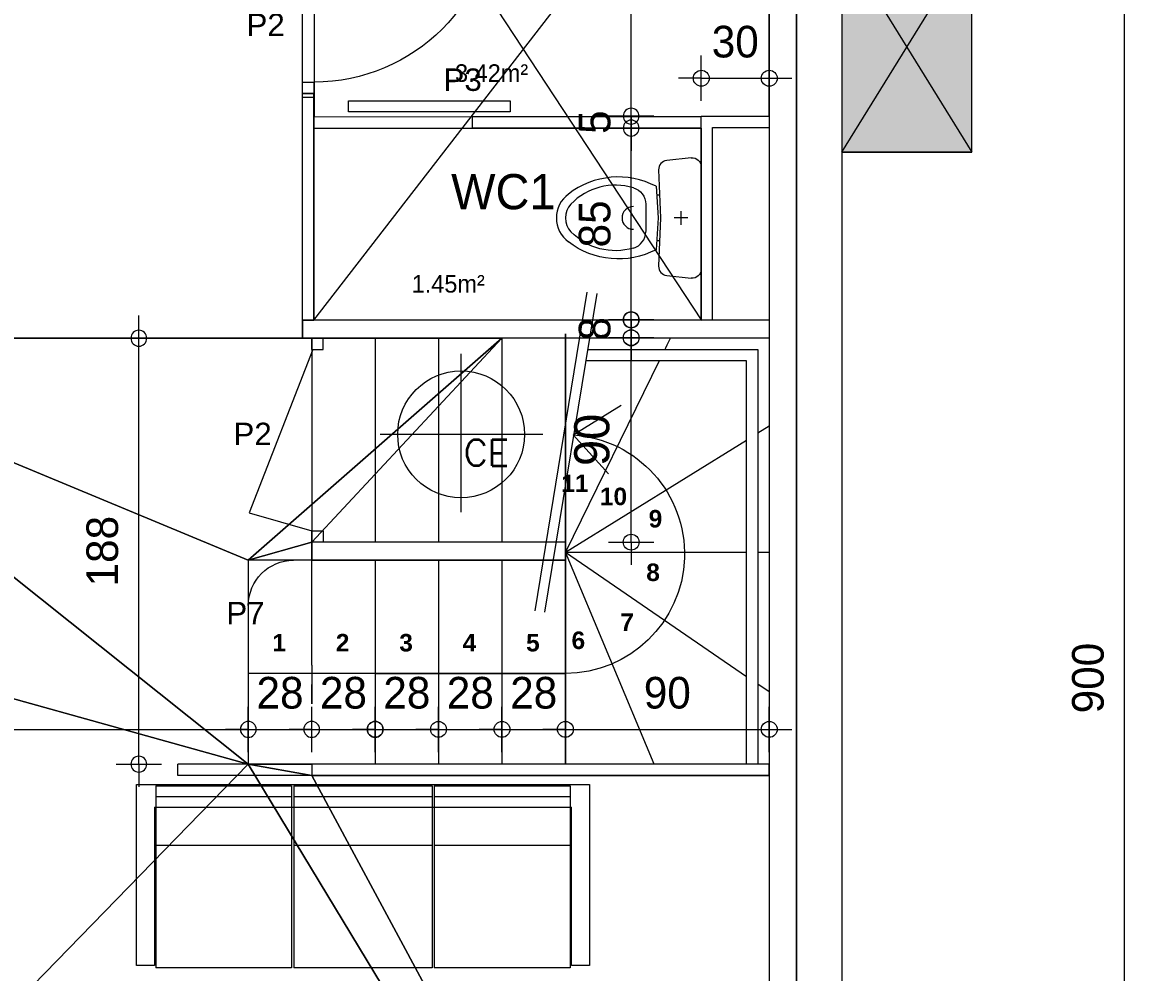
# Model space of a CAD drawing. Header units: metres. Extents: x 1.8 to 61.8, y -53.3 to -11.3.
# Drawn here: x 22.385 to 27.356, y -20.599 to -16.406 of the extents above; entities that cross this region are included whole.
import ezdxf
from ezdxf.enums import TextEntityAlignment as Align
from ezdxf.lldxf.tags import DXFTag

# ---------------------------------------------------------------- set-up
doc = ezdxf.new("R2010")
doc.units = ezdxf.units.M
doc.header["$MEASUREMENT"] = 0
for name, color, linetype in [('Calque commun', 7, 'Continuous'), ('Calque2', 7, 'Continuous'), ('Calque7', 7, 'Continuous'), ('Textes', 7, 'Continuous')]:
    doc.layers.add(name, color=color, linetype=linetype)
doc.styles.add('Arial14', font='arial.ttf', dxfattribs={"height": 0.098961})
doc.styles.add('Arial6', font='arialbd.ttf', dxfattribs={"height": 0.077267})
doc.styles.add('Century Gothic Gras', font='txt.shx', dxfattribs={"height": 0.116336})
doc.styles.add('Century Gothic12', font='GOTHIC.TTF', dxfattribs={"height": 0.077575})
doc.styles.add('Century Gothic18', font='GOTHIC.TTF', dxfattribs={"height": 0.139636})
doc.styles.add('Century Gothic21', font='GOTHIC.TTF', dxfattribs={"height": 0.155151})
doc.styles.add('Century Gothic22', font='GOTHIC.TTF', dxfattribs={"height": 0.155151})
tags = doc.linetypes.add('DASHDOT2', pattern=[0.5, 0.25, -0.125, 0, -0.125]).pattern_tags.tags
tags[10:11] = [DXFTag(74, 4), DXFTag(75, 0), DXFTag(340, '0'), DXFTag(46, 1.0), DXFTag(50, 0.0), DXFTag(44, 0.0), DXFTag(45, 0.0)]
tags[8:9] = [DXFTag(74, 4), DXFTag(75, 0), DXFTag(340, '0'), DXFTag(46, 1.0), DXFTag(50, 0.0), DXFTag(44, 0.0), DXFTag(45, 0.0)]
tags[6:7] = [DXFTag(74, 4), DXFTag(75, 0), DXFTag(340, '0'), DXFTag(46, 1.0), DXFTag(50, 0.0), DXFTag(44, 0.0), DXFTag(45, 0.0)]
tags[4:5] = [DXFTag(74, 4), DXFTag(75, 0), DXFTag(340, '0'), DXFTag(46, 1.0), DXFTag(50, 0.0), DXFTag(44, 0.0), DXFTag(45, 0.0)]
tags = doc.linetypes.add('DOT2', pattern=[0.125, 0, -0.125]).pattern_tags.tags
tags[6:7] = [DXFTag(74, 4), DXFTag(75, 0), DXFTag(340, '0'), DXFTag(46, 1.0), DXFTag(50, 0.0), DXFTag(44, 0.0), DXFTag(45, 0.0)]
tags[4:5] = [DXFTag(74, 4), DXFTag(75, 0), DXFTag(340, '0'), DXFTag(46, 1.0), DXFTag(50, 0.0), DXFTag(44, 0.0), DXFTag(45, 0.0)]
tags = doc.linetypes.add('HIDDEN', pattern=[0.375, 0.25, -0.125]).pattern_tags.tags
tags[6:7] = [DXFTag(74, 4), DXFTag(75, 0), DXFTag(340, '0'), DXFTag(46, 1.0), DXFTag(50, 0.0), DXFTag(44, 0.0), DXFTag(45, 0.0)]
tags[4:5] = [DXFTag(74, 4), DXFTag(75, 0), DXFTag(340, '0'), DXFTag(46, 1.0), DXFTag(50, 0.0), DXFTag(44, 0.0), DXFTag(45, 0.0)]
tags = doc.linetypes.add('HIDDEN2', pattern=[0.1875, 0.125, -0.0625]).pattern_tags.tags
tags[6:7] = [DXFTag(74, 4), DXFTag(75, 0), DXFTag(340, '0'), DXFTag(46, 1.0), DXFTag(50, 0.0), DXFTag(44, 0.0), DXFTag(45, 0.0)]
tags[4:5] = [DXFTag(74, 4), DXFTag(75, 0), DXFTag(340, '0'), DXFTag(46, 1.0), DXFTag(50, 0.0), DXFTag(44, 0.0), DXFTag(45, 0.0)]
tags = doc.linetypes.add('HIDDENX2', pattern=[0.75, 0.5, -0.25]).pattern_tags.tags
tags[6:7] = [DXFTag(74, 4), DXFTag(75, 0), DXFTag(340, '0'), DXFTag(46, 1.0), DXFTag(50, 0.0), DXFTag(44, 0.0), DXFTag(45, 0.0)]
tags[4:5] = [DXFTag(74, 4), DXFTag(75, 0), DXFTag(340, '0'), DXFTag(46, 1.0), DXFTag(50, 0.0), DXFTag(44, 0.0), DXFTag(45, 0.0)]

# ---------------------------------------------------------------- blocks, each defined once
blk = doc.blocks.new('Block52090')
at = {"layer": 'Calque commun', "color": 7, "linetype": 'Continuous', "lineweight": 18}
blk.add_line((26.0015, -14.7998), (26.0015, -23.7998), dxfattribs=at)
at = {"layer": 'Calque commun', "color": 7, "linetype": 'Continuous', "lineweight": 9}
for p, q in [((25.8015, -14.9998), (25.8015, -23.5998)), ((25.6815, -15.1198), (25.6815, -23.4798))]:
    blk.add_line(p, q, dxfattribs=at)
blk = doc.blocks.new('DimLine52448')
at = {"layer": 'Calque commun', "color": 5, "linetype": 'Continuous', "lineweight": 9}
blk.add_line((27.2499, -23.7998, 0), (27.2499, -14.7998, 0), dxfattribs=at)
at = {"layer": 'Calque commun', "color": 5, "linetype": 'Continuous', "lineweight": 9, "style": 'Century Gothic18'}
blk.add_text('900', height=0.13964, rotation=90, dxfattribs=at).set_placement((27.1999, -19.2998, 0), align=Align.BOTTOM_CENTER)
blk = doc.blocks.new('ce')
at = {"layer": 'Calque commun', "color": 6, "linetype": 'Continuous', "lineweight": 9}
for p, q in [((0.0007, 0.3427), (0.0007, -0.3562)), ((-0.3566, -0.0007), (0.3605, -0.0007))]:
    blk.add_line(p, q, dxfattribs=at)
blk.add_arc((0, 0), 0.28, 0, 359.9994, dxfattribs=at)
at = {"layer": 'Calque commun', "color": 6, "linetype": 'ByBlock', "lineweight": -2, "style": 'Century Gothic Gras'}
blk.add_text('CE', height=0.11634, rotation=359.9993, dxfattribs=at).set_placement((0.0123, -0.0123), align=Align.BOTTOM_LEFT)
blk = doc.blocks.new('sofa3')
at = {"layer": 'Calque commun', "color": 8, "linetype": 'ByBlock', "lineweight": 9}
for p, q in [((0, 0), (0, -0.8)), ((2, 0), (0, 0)), ((2, 0), (2, 0)), ((2, 0), (2, 0)), ((2, 0), (2, 0)), ((2, 0), (2, 0)), ((2, -0.8), (2, 0)), ((0.685, -0.0067), (0.085, -0.0067)), ((0.085, -0.0067), (0.085, -0.1)), ((0.685, -0.0067), (0.685, -0.1)), ((1.305, -0.0067), (0.695, -0.0067)), ((0.695, -0.0067), (0.695, -0.1)), ((1.305, -0.0067), (1.305, -0.1)), ((1.915, -0.0067), (1.315, -0.0067)), ((1.315, -0.0067), (1.315, -0.1)), ((1.915, -0.0067), (1.915, -0.1)), ((0.685, -0.054), (0.085, -0.054)), ((1.305, -0.054), (0.695, -0.054)), ((1.915, -0.054), (1.315, -0.054)), ((0.08, -0.1), (0.08, -0.1)), ((0.08, -0.1), (0.08, -0.1)), ((0.08, -0.1), (0.08, -0.1)), ((0.08, -0.1), (0.08, -0.1)), ((0.085, -0.1), (0.08, -0.1)), ((0.08, -0.74), (0.08, -0.1)), ((0.685, -0.1), (0.085, -0.1)), ((0.085, -0.1), (0.085, -0.14)), ((0.085, -0.11), (0.085, -0.11)), ((0.085, -0.11), (0.085, -0.11)), ((0.085, -0.14), (0.085, -0.81)), ((0.695, -0.1), (0.685, -0.1)), ((0.685, -0.1), (0.685, -0.14)), ((0.685, -0.11), (0.685, -0.11)), ((0.685, -0.11), (0.685, -0.11)), ((0.685, -0.14), (0.685, -0.81)), ((1.305, -0.1), (0.695, -0.1)), ((0.695, -0.1), (0.695, -0.14)), ((0.695, -0.11), (0.695, -0.11)), ((0.695, -0.11), (0.695, -0.11)), ((0.695, -0.14), (0.695, -0.81)), ((1.315, -0.1), (1.305, -0.1)), ((1.305, -0.1), (1.305, -0.14)), ((1.305, -0.11), (1.305, -0.11)), ((1.305, -0.11), (1.305, -0.11)), ((1.305, -0.14), (1.305, -0.81)), ((1.915, -0.1), (1.315, -0.1)), ((1.315, -0.1), (1.315, -0.14)), ((1.315, -0.11), (1.315, -0.11)), ((1.315, -0.11), (1.315, -0.11)), ((1.315, -0.14), (1.315, -0.81)), ((1.92, -0.1), (1.915, -0.1)), ((1.915, -0.1), (1.915, -0.14)), ((1.915, -0.11), (1.915, -0.11)), ((1.915, -0.11), (1.915, -0.11)), ((1.915, -0.14), (1.915, -0.81)), ((1.92, -0.1), (1.92, -0.1)), ((1.92, -0.1), (1.92, -0.1)), ((1.92, -0.1), (1.92, -0.1)), ((1.92, -0.1), (1.92, -0.1)), ((1.92, -0.1), (1.92, -0.74)), ((0.085, -0.27), (0.685, -0.27)), ((0.695, -0.27), (1.305, -0.27)), ((1.315, -0.27), (1.915, -0.27)), ((0.08, -0.76), (0.08, -0.74)), ((1.92, -0.74), (1.92, -0.76)), ((0.08, -0.8), (0.08, -0.76)), ((1.92, -0.76), (1.92, -0.8)), ((0, -0.8), (0, -0.8)), ((0, -0.8), (0, -0.8)), ((0, -0.8), (0.08, -0.8)), ((0.08, -0.8), (0.08, -0.8)), ((0.08, -0.8), (0.08, -0.8)), ((0.085, -0.81), (0.085, -0.81)), ((0.085, -0.81), (0.085, -0.81)), ((0.085, -0.81), (0.685, -0.81)), ((0.685, -0.81), (0.685, -0.81)), ((0.685, -0.81), (0.685, -0.81)), ((0.695, -0.81), (0.695, -0.81)), ((0.695, -0.81), (0.695, -0.81)), ((0.695, -0.81), (1.305, -0.81)), ((1.305, -0.81), (1.305, -0.81)), ((1.305, -0.81), (1.305, -0.81)), ((1.315, -0.81), (1.315, -0.81)), ((1.315, -0.81), (1.315, -0.81)), ((1.315, -0.81), (1.915, -0.81)), ((1.915, -0.81), (1.915, -0.81)), ((1.915, -0.81), (1.915, -0.81)), ((1.92, -0.8), (1.92, -0.8)), ((1.92, -0.8), (1.92, -0.8)), ((1.92, -0.8), (2, -0.8))]:
    blk.add_line(p, q, dxfattribs=at)
blk = doc.blocks.new('XMODULE1PGNONPMR3')
at = {"layer": 'Calque commun', "color": 5, "linetype": 'Continuous', "lineweight": 9}
blk.add_arc((0, 0), 0.5, 0, 359.99941, dxfattribs=at)
blk = doc.blocks.new('XMODULE1PGNONPMR4')
at = {"layer": 'Calque commun', "color": 5, "linetype": 'Continuous', "lineweight": 9}
blk.add_arc((0, 0), 0.5, 0, 359.99941, dxfattribs=at)
blk = doc.blocks.new('DimLine53356')
at = {"layer": 'Calque commun', "color": 5, "linetype": 'Continuous', "lineweight": 9}
for p, q in [((11.9815, -20.4977), (11.9815, -20.2977)), ((12.8815, -20.4977), (12.8815, -20.2977)), ((11.9815, -20.3977), (11.8815, -20.3977)), ((11.9815, -20.3977), (12.8815, -20.3977)), ((12.8815, -20.3977), (12.9815, -20.3977))]:
    blk.add_line(p, q, dxfattribs=at)
at = {"layer": 'Calque commun', "color": 5, "linetype": 'Continuous', "lineweight": 9, "extrusion": (0, 0, -1), "xscale": 0.07000000029802322, "yscale": 0.07000000029802322, "zscale": 0.07000000029802322}
for name, p in [('XMODULE1PGNONPMR3', (-11.9815, -20.3977)), ('XMODULE1PGNONPMR4', (-12.8815, -20.3977))]:
    blk.add_blockref(name, p, dxfattribs=at)
at = {"layer": 'Calque commun', "color": 5, "linetype": 'Continuous', "lineweight": 9, "style": 'Century Gothic18'}
blk.add_text('90', height=0.13964, dxfattribs=at).set_placement((12.4315, -20.3477), align=Align.BOTTOM_CENTER)
blk = doc.blocks.new('XMODULE1PGNONPMR5')
at = {"layer": 'Calque commun', "color": 5, "linetype": 'Continuous', "lineweight": 9}
blk.add_arc((0, 0), 0.5, 0, 359.99941, dxfattribs=at)
blk = doc.blocks.new('XMODULE1PGNONPMR6')
at = {"layer": 'Calque commun', "color": 5, "linetype": 'Continuous', "lineweight": 9}
blk.add_arc((0, 0), 0.5, 0, 359.99941, dxfattribs=at)
blk = doc.blocks.new('DimLine53364')
at = {"layer": 'Calque commun', "color": 5, "linetype": 'Continuous', "lineweight": 9}
for p, q in [((11.7015, -20.4977), (11.7015, -20.2977)), ((11.9815, -20.4977), (11.9815, -20.2977)), ((11.7015, -20.3977), (11.6015, -20.3977)), ((11.7015, -20.3977), (11.9815, -20.3977)), ((11.9815, -20.3977), (12.0815, -20.3977))]:
    blk.add_line(p, q, dxfattribs=at)
at = {"layer": 'Calque commun', "color": 5, "linetype": 'Continuous', "lineweight": 9, "extrusion": (0, 0, -1), "xscale": 0.07000000029802322, "yscale": 0.07000000029802322, "zscale": 0.07000000029802322}
for name, p in [('XMODULE1PGNONPMR5', (-11.7015, -20.3977)), ('XMODULE1PGNONPMR6', (-11.9815, -20.3977))]:
    blk.add_blockref(name, p, dxfattribs=at)
at = {"layer": 'Calque commun', "color": 5, "linetype": 'Continuous', "lineweight": 9, "style": 'Century Gothic18'}
blk.add_text('28', height=0.13964, dxfattribs=at).set_placement((11.8415, -20.3477), align=Align.BOTTOM_CENTER)
blk = doc.blocks.new('XMODULE1PGNONPMR7')
at = {"layer": 'Calque commun', "color": 5, "linetype": 'Continuous', "lineweight": 9}
blk.add_arc((0, 0), 0.5, 0, 359.99941, dxfattribs=at)
blk = doc.blocks.new('XMODULE1PGNONPMR8')
at = {"layer": 'Calque commun', "color": 5, "linetype": 'Continuous', "lineweight": 9}
blk.add_arc((0, 0), 0.5, 0, 359.99941, dxfattribs=at)
blk = doc.blocks.new('DimLine53372')
at = {"layer": 'Calque commun', "color": 5, "linetype": 'Continuous', "lineweight": 9}
for p, q in [((11.4215, -20.4977), (11.4215, -20.2977)), ((11.7015, -20.4977), (11.7015, -20.2977)), ((11.4215, -20.3977), (11.3215, -20.3977)), ((11.4215, -20.3977), (11.7015, -20.3977)), ((11.7015, -20.3977), (11.8015, -20.3977))]:
    blk.add_line(p, q, dxfattribs=at)
at = {"layer": 'Calque commun', "color": 5, "linetype": 'Continuous', "lineweight": 9, "extrusion": (0, 0, -1), "xscale": 0.07000000029802322, "yscale": 0.07000000029802322, "zscale": 0.07000000029802322}
for name, p in [('XMODULE1PGNONPMR7', (-11.4215, -20.3977)), ('XMODULE1PGNONPMR8', (-11.7015, -20.3977))]:
    blk.add_blockref(name, p, dxfattribs=at)
at = {"layer": 'Calque commun', "color": 5, "linetype": 'Continuous', "lineweight": 9, "style": 'Century Gothic18'}
blk.add_text('28', height=0.13964, dxfattribs=at).set_placement((11.5615, -20.3477), align=Align.BOTTOM_CENTER)
blk = doc.blocks.new('XMODULE1PGNONPMR9')
at = {"layer": 'Calque commun', "color": 5, "linetype": 'Continuous', "lineweight": 9}
blk.add_arc((0, 0), 0.5, 0, 359.99941, dxfattribs=at)
blk = doc.blocks.new('XMODULE1PGNONPMR10')
at = {"layer": 'Calque commun', "color": 5, "linetype": 'Continuous', "lineweight": 9}
blk.add_arc((0, 0), 0.5, 0, 359.99941, dxfattribs=at)
blk = doc.blocks.new('DimLine53380')
at = {"layer": 'Calque commun', "color": 5, "linetype": 'Continuous', "lineweight": 9}
for p, q in [((11.1415, -20.4977), (11.1415, -20.2977)), ((11.4215, -20.4977), (11.4215, -20.2977)), ((11.1415, -20.3977), (11.0415, -20.3977)), ((11.1415, -20.3977), (11.4215, -20.3977)), ((11.4215, -20.3977), (11.5215, -20.3977))]:
    blk.add_line(p, q, dxfattribs=at)
at = {"layer": 'Calque commun', "color": 5, "linetype": 'Continuous', "lineweight": 9, "extrusion": (0, 0, -1), "xscale": 0.07000000029802322, "yscale": 0.07000000029802322, "zscale": 0.07000000029802322}
for name, p in [('XMODULE1PGNONPMR9', (-11.1415, -20.3977)), ('XMODULE1PGNONPMR10', (-11.4215, -20.3977))]:
    blk.add_blockref(name, p, dxfattribs=at)
at = {"layer": 'Calque commun', "color": 5, "linetype": 'Continuous', "lineweight": 9, "style": 'Century Gothic18'}
blk.add_text('28', height=0.13964, dxfattribs=at).set_placement((11.2815, -20.3477), align=Align.BOTTOM_CENTER)
blk = doc.blocks.new('XMODULE1PGNONPMR11')
at = {"layer": 'Calque commun', "color": 5, "linetype": 'Continuous', "lineweight": 9}
blk.add_arc((0, 0), 0.5, 0, 359.99941, dxfattribs=at)
blk = doc.blocks.new('XMODULE1PGNONPMR12')
at = {"layer": 'Calque commun', "color": 5, "linetype": 'Continuous', "lineweight": 9}
blk.add_arc((0, 0), 0.5, 0, 359.99941, dxfattribs=at)
blk = doc.blocks.new('DimLine53388')
at = {"layer": 'Calque commun', "color": 5, "linetype": 'Continuous', "lineweight": 9}
for p, q in [((6.8815, -20.2977), (6.8815, -20.4977)), ((10.5816, -20.4977), (10.5816, -20.2977)), ((6.8815, -20.3977), (6.7815, -20.3977)), ((6.8815, -20.3977), (10.5816, -20.3977)), ((10.5816, -20.3977), (10.6816, -20.3977))]:
    blk.add_line(p, q, dxfattribs=at)
at = {"layer": 'Calque commun', "color": 5, "linetype": 'Continuous', "lineweight": 9, "xscale": 0.07000000029802322, "yscale": 0.07000000029802322, "zscale": 0.07000000029802322}
for name, p in [('XMODULE1PGNONPMR11', (6.8815, -20.3977)), ('XMODULE1PGNONPMR12', (10.5816, -20.3977))]:
    blk.add_blockref(name, p, dxfattribs=at)
at = {"layer": 'Calque commun', "color": 5, "linetype": 'Continuous', "lineweight": 9, "style": 'Century Gothic18'}
blk.add_text('370', height=0.13964, dxfattribs=at).set_placement((8.7315, -20.3477), align=Align.BOTTOM_CENTER)
blk = doc.blocks.new('XMODULE1PGNONPMR33')
at = {"layer": 'Calque commun', "color": 5, "linetype": 'Continuous', "lineweight": 9}
blk.add_arc((0, 0), 0.5, 0, 359.99941, dxfattribs=at)
blk = doc.blocks.new('XMODULE1PGNONPMR34')
at = {"layer": 'Calque commun', "color": 5, "linetype": 'Continuous', "lineweight": 9}
blk.add_arc((0, 0), 0.5, 0, 359.99941, dxfattribs=at)
blk = doc.blocks.new('DimLine53500')
at = {"layer": 'Calque commun', "color": 5, "linetype": 'Continuous', "lineweight": 9}
for p, q in [((12.272, -15.9912), (12.272, -15.8912)), ((12.372, -15.9912), (12.172, -15.9912)), ((12.272, -17.6912), (12.272, -15.9912)), ((12.372, -17.6912), (12.172, -17.6912)), ((12.272, -17.6912), (12.272, -17.7912))]:
    blk.add_line(p, q, dxfattribs=at)
at = {"layer": 'Calque commun', "color": 5, "linetype": 'Continuous', "lineweight": 9, "xscale": 0.07000000029802322, "yscale": 0.07000000029802322, "zscale": 0.07000000029802322, "rotation": 90}
for name, p in [('XMODULE1PGNONPMR34', (12.272, -15.9912)), ('XMODULE1PGNONPMR33', (12.272, -17.6912))]:
    blk.add_blockref(name, p, dxfattribs=at)
at = {"layer": 'Calque commun', "color": 5, "linetype": 'Continuous', "lineweight": 9, "style": 'Century Gothic18'}
blk.add_text('170', height=0.13964, rotation=90, dxfattribs=at).set_placement((12.222, -16.8412), align=Align.BOTTOM_CENTER)
blk = doc.blocks.new('XMODULE1PGNONPMR37')
at = {"layer": 'Calque commun', "color": 5, "linetype": 'Continuous', "lineweight": 9}
blk.add_arc((0, 0), 0.5, 0, 359.99941, dxfattribs=at)
blk = doc.blocks.new('XMODULE1PGNONPMR38')
at = {"layer": 'Calque commun', "color": 5, "linetype": 'Continuous', "lineweight": 9}
blk.add_arc((0, 0), 0.5, 0, 359.99941, dxfattribs=at)
blk = doc.blocks.new('DimLine53966')
at = {"layer": 'Calque commun', "color": 5, "linetype": 'Continuous', "lineweight": 9}
for p, q in [((12.272, -18.6687), (12.272, -18.5687)), ((12.172, -18.6687), (12.372, -18.6687)), ((12.272, -19.5712), (12.272, -18.6687)), ((12.172, -19.5712), (12.372, -19.5712)), ((12.272, -19.5712), (12.272, -19.6712))]:
    blk.add_line(p, q, dxfattribs=at)
at = {"layer": 'Calque commun', "color": 5, "linetype": 'Continuous', "lineweight": 9, "extrusion": (0, 0, -1), "xscale": 0.07000000029802322, "yscale": 0.07000000029802322, "zscale": 0.07000000029802322, "rotation": 90}
for name, p in [('XMODULE1PGNONPMR38', (-12.272, -18.6687)), ('XMODULE1PGNONPMR37', (-12.272, -19.5712))]:
    blk.add_blockref(name, p, dxfattribs=at)
at = {"layer": 'Calque commun', "color": 5, "linetype": 'Continuous', "lineweight": 9, "style": 'Century Gothic22'}
blk.add_text('90', height=0.15515, rotation=90, dxfattribs=at).set_placement((12.222, -19.1199), align=Align.BOTTOM_CENTER)
blk = doc.blocks.new('XMODULE1PGNONPMR47')
at = {"layer": 'Calque commun', "color": 5, "linetype": 'Continuous', "lineweight": 9}
blk.add_arc((0, 0), 0.5, 0, 359.99941, dxfattribs=at)
blk = doc.blocks.new('XMODULE1PGNONPMR48')
at = {"layer": 'Calque commun', "color": 5, "linetype": 'Continuous', "lineweight": 9}
blk.add_arc((0, 0), 0.5, 0, 359.99941, dxfattribs=at)
blk = doc.blocks.new('DimLine55785')
at = {"layer": 'Calque commun', "color": 5, "linetype": 'Continuous', "lineweight": 9}
for p, q in [((12.5815, -17.6236), (12.5815, -17.4236)), ((12.8815, -17.6236), (12.8815, -17.4236)), ((12.5815, -17.5236), (12.4815, -17.5236)), ((12.5815, -17.5236), (12.8815, -17.5236)), ((12.8815, -17.5236), (12.9815, -17.5236))]:
    blk.add_line(p, q, dxfattribs=at)
at = {"layer": 'Calque commun', "color": 5, "linetype": 'Continuous', "lineweight": 9, "extrusion": (0, 0, -1), "xscale": 0.07000000029802322, "yscale": 0.07000000029802322, "zscale": 0.07000000029802322}
for name, p in [('XMODULE1PGNONPMR47', (-12.5815, -17.5236)), ('XMODULE1PGNONPMR48', (-12.8815, -17.5236))]:
    blk.add_blockref(name, p, dxfattribs=at)
at = {"layer": 'Calque commun', "color": 5, "linetype": 'Continuous', "lineweight": 9, "style": 'Century Gothic18'}
blk.add_text('30', height=0.13964, dxfattribs=at).set_placement((12.7315, -17.4736), align=Align.BOTTOM_CENTER)
blk = doc.blocks.new('XMODULE1PGNONPMR49')
at = {"layer": 'Calque commun', "color": 5, "linetype": 'Continuous', "lineweight": 9}
blk.add_arc((0, 0), 0.5, 0, 359.99941, dxfattribs=at)
blk = doc.blocks.new('XMODULE1PGNONPMR50')
at = {"layer": 'Calque commun', "color": 5, "linetype": 'Continuous', "lineweight": 9}
blk.add_arc((0, 0), 0.5, 0, 359.99941, dxfattribs=at)
blk = doc.blocks.new('DimLine55987')
at = {"layer": 'Calque commun', "color": 5, "linetype": 'Continuous', "lineweight": 9}
for p, q in [((10.8615, -20.4977), (10.8615, -20.2977)), ((11.1415, -20.4977), (11.1415, -20.2977)), ((10.8615, -20.3977), (10.7615, -20.3977)), ((10.8615, -20.3977), (11.1415, -20.3977)), ((11.1415, -20.3977), (11.2415, -20.3977))]:
    blk.add_line(p, q, dxfattribs=at)
at = {"layer": 'Calque commun', "color": 5, "linetype": 'Continuous', "lineweight": 9, "xscale": 0.07000000029802322, "yscale": 0.07000000029802322, "zscale": 0.07000000029802322}
for name, p in [('XMODULE1PGNONPMR49', (10.8615, -20.3977)), ('XMODULE1PGNONPMR50', (11.1415, -20.3977))]:
    blk.add_blockref(name, p, dxfattribs=at)
at = {"layer": 'Calque commun', "color": 5, "linetype": 'Continuous', "lineweight": 9, "style": 'Century Gothic18'}
blk.add_text('28', height=0.13964, dxfattribs=at).set_placement((11.0015, -20.3477), align=Align.BOTTOM_CENTER)
blk = doc.blocks.new('XMODULE1PGNONPMR51')
at = {"layer": 'Calque commun', "color": 5, "linetype": 'Continuous', "lineweight": 9}
blk.add_arc((0, 0), 0.5, 0, 359.99941, dxfattribs=at)
blk = doc.blocks.new('XMODULE1PGNONPMR52')
at = {"layer": 'Calque commun', "color": 5, "linetype": 'Continuous', "lineweight": 9}
blk.add_arc((0, 0), 0.5, 0, 359.99941, dxfattribs=at)
blk = doc.blocks.new('DimLine55995')
at = {"layer": 'Calque commun', "color": 5, "linetype": 'Continuous', "lineweight": 9}
for p, q in [((10.5815, -20.4977), (10.5815, -20.2977)), ((10.8615, -20.4977), (10.8615, -20.2977)), ((10.5815, -20.3977), (10.4815, -20.3977)), ((10.5815, -20.3977), (10.8615, -20.3977)), ((10.8615, -20.3977), (10.9615, -20.3977))]:
    blk.add_line(p, q, dxfattribs=at)
at = {"layer": 'Calque commun', "color": 5, "linetype": 'Continuous', "lineweight": 9, "xscale": 0.07000000029802322, "yscale": 0.07000000029802322, "zscale": 0.07000000029802322}
for name, p in [('XMODULE1PGNONPMR51', (10.5815, -20.3977)), ('XMODULE1PGNONPMR52', (10.8615, -20.3977))]:
    blk.add_blockref(name, p, dxfattribs=at)
at = {"layer": 'Calque commun', "color": 5, "linetype": 'Continuous', "lineweight": 9, "style": 'Century Gothic18'}
blk.add_text('28', height=0.13964, dxfattribs=at).set_placement((10.7215, -20.3477), align=Align.BOTTOM_CENTER)
blk = doc.blocks.new('XMODULE1PGNONPMR53')
at = {"layer": 'Calque commun', "color": 5, "linetype": 'Continuous', "lineweight": 9}
blk.add_arc((0, 0), 0.5, 0, 359.99941, dxfattribs=at)
blk = doc.blocks.new('XMODULE1PGNONPMR54')
at = {"layer": 'Calque commun', "color": 5, "linetype": 'Continuous', "lineweight": 9}
blk.add_arc((0, 0), 0.5, 0, 359.99941, dxfattribs=at)
blk = doc.blocks.new('DimLine59627')
at = {"layer": 'Calque commun', "color": 5, "linetype": 'Continuous', "lineweight": 9}
for p, q in [((12.272, -18.5897), (12.272, -18.4897)), ((12.372, -18.5897), (12.172, -18.5897)), ((12.272, -18.6697), (12.272, -18.5897)), ((12.372, -18.6697), (12.172, -18.6697)), ((12.272, -18.6697), (12.272, -18.7697))]:
    blk.add_line(p, q, dxfattribs=at)
at = {"layer": 'Calque commun', "color": 5, "linetype": 'Continuous', "lineweight": 9, "extrusion": (0, 0, -1), "xscale": 0.07000000029802322, "yscale": 0.07000000029802322, "zscale": 0.07000000029802322, "rotation": 90}
for name, p in [('XMODULE1PGNONPMR54', (-12.272, -18.5897)), ('XMODULE1PGNONPMR53', (-12.272, -18.6697))]:
    blk.add_blockref(name, p, dxfattribs=at)
at = {"layer": 'Calque commun', "color": 5, "linetype": 'Continuous', "lineweight": 9, "style": 'Century Gothic18'}
blk.add_text('8', height=0.1396, rotation=89.9973, dxfattribs=at).set_placement((12.222, -18.6297), align=Align.BOTTOM_CENTER)
blk = doc.blocks.new('XMODULE1PGNONPMR55')
at = {"layer": 'Calque commun', "color": 5, "linetype": 'Continuous', "lineweight": 9}
blk.add_arc((0, 0), 0.5, 0, 359.99941, dxfattribs=at)
blk = doc.blocks.new('XMODULE1PGNONPMR56')
at = {"layer": 'Calque commun', "color": 5, "linetype": 'Continuous', "lineweight": 9}
blk.add_arc((0, 0), 0.5, 0, 359.99941, dxfattribs=at)
blk = doc.blocks.new('DimLine60835')
at = {"layer": 'Calque commun', "color": 5, "linetype": 'Continuous', "lineweight": 9}
for p, q in [((10.0984, -18.6712), (10.0984, -18.5712)), ((9.9984, -18.6712), (10.1984, -18.6712)), ((10.0984, -20.5513), (10.0984, -18.6712)), ((9.9984, -20.5513), (10.1984, -20.5513)), ((10.0984, -20.5513), (10.0984, -20.6513))]:
    blk.add_line(p, q, dxfattribs=at)
at = {"layer": 'Calque commun', "color": 5, "linetype": 'Continuous', "lineweight": 9, "xscale": 0.07000000029802322, "yscale": 0.07000000029802322, "zscale": 0.07000000029802322, "rotation": 90}
for name, p in [('XMODULE1PGNONPMR56', (10.0984, -18.6712)), ('XMODULE1PGNONPMR55', (10.0984, -20.5513))]:
    blk.add_blockref(name, p, dxfattribs=at)
at = {"layer": 'Calque commun', "color": 5, "linetype": 'Continuous', "lineweight": 9, "style": 'Century Gothic18'}
blk.add_text('188', height=0.13964, rotation=90, dxfattribs=at).set_placement((10.0484, -19.6113), align=Align.BOTTOM_CENTER)
blk = doc.blocks.new('@PRES_1_$$_1-31')
at = {"layer": 'Calque commun', "color": 5, "linetype": 'Continuous', "lineweight": 9}
blk.add_line((0.05, 0.05), (0.05, 0.85), dxfattribs=at)
at = {"layer": 'Calque commun', "color": 5, "linetype": 'Continuous', "lineweight": 9, "extrusion": (0, 0, -1)}
blk.add_arc((-0.05, 0.05), 0.8, 90, 180, dxfattribs=at)
at = {"layer": 'Calque commun', "color": 5, "linetype": 'Continuous', "lineweight": 9}
mesh = blk.add_polyface(dxfattribs=at)
corners = [(0, 0), (0, 0.05), (0.05, 0.05), (0.05, 0)]
mesh.append_faces([[corners[k] for k in face] for face in [(0, 1, 2, 3)]], dxfattribs={"color": 5})
mesh = blk.add_polyface(dxfattribs=at)
corners = [(0.85, 0), (0.85, 0.05), (0.9, 0.05), (0.9, 0)]
mesh.append_faces([[corners[k] for k in face] for face in [(0, 1, 2, 3)]], dxfattribs={"color": 5})
blk = doc.blocks.new('@PRES_1_$$_1-32')
at = {"layer": 'Calque commun', "color": 0, "linetype": 'Continuous', "lineweight": 9}
blk.add_line((0, 0), (0, 0.05), dxfattribs=at)
blk = doc.blocks.new('@PRES_1_$$_1-33')
at = {"layer": 'Calque commun', "color": 0, "linetype": 'Continuous', "lineweight": 9}
blk.add_line((0, 0), (0, 0.05), dxfattribs=at)
blk = doc.blocks.new('INTER_2D_COMB11')
at = {"layer": 'Calque7', "color": 0, "linetype": 'ByBlock', "lineweight": -2}
blk.add_blockref('@PRES_1_$$_1-31', (0, 0), dxfattribs=at)
at = {"layer": 'Calque7', "color": 15, "linetype": 'ByBlock', "lineweight": -2}
blk.add_blockref('@PRES_1_$$_1-32', (0, 0), dxfattribs=at)
at = {"layer": 'Calque7', "color": 15, "linetype": 'ByBlock', "lineweight": -2, "extrusion": (0, 0, -1), "xscale": -1, "yscale": -1, "zscale": -1, "rotation": -180}
blk.add_blockref('@PRES_1_$$_1-33', (-0.9, 0), dxfattribs=at)
blk = doc.blocks.new('PLACED_COMB11')
at = {"layer": 'Calque7', "color": 0, "linetype": 'ByBlock', "lineweight": -2}
blk.add_blockref('INTER_2D_COMB11', (0, 0), dxfattribs=at)
blk = doc.blocks.new('XMODULE1PGNONPMR57')
at = {"layer": 'Calque commun', "color": 5, "linetype": 'Continuous', "lineweight": 9}
blk.add_arc((0, 0), 0.5, 0, 359.99941, dxfattribs=at)
blk = doc.blocks.new('XMODULE1PGNONPMR58')
at = {"layer": 'Calque commun', "color": 5, "linetype": 'Continuous', "lineweight": 9}
blk.add_arc((0, 0), 0.5, 0, 359.99941, dxfattribs=at)
blk = doc.blocks.new('DimLine61082')
at = {"layer": 'Calque commun', "color": 5, "linetype": 'Continuous', "lineweight": 9}
for p, q in [((12.272, -17.7435), (12.272, -17.6435)), ((12.372, -17.7435), (12.172, -17.7435)), ((12.272, -18.5897), (12.272, -17.7435)), ((12.372, -18.5897), (12.172, -18.5897)), ((12.272, -18.5897), (12.272, -18.6897))]:
    blk.add_line(p, q, dxfattribs=at)
at = {"layer": 'Calque commun', "color": 5, "linetype": 'Continuous', "lineweight": 9, "xscale": 0.07000000029802322, "yscale": 0.07000000029802322, "zscale": 0.07000000029802322, "rotation": 90}
for name, p in [('XMODULE1PGNONPMR58', (12.272, -17.7435)), ('XMODULE1PGNONPMR57', (12.272, -18.5897))]:
    blk.add_blockref(name, p, dxfattribs=at)
at = {"layer": 'Calque commun', "color": 5, "linetype": 'Continuous', "lineweight": 9, "style": 'Century Gothic18'}
blk.add_text('85', height=0.13964, rotation=90, dxfattribs=at).set_placement((12.222, -18.1666), align=Align.BOTTOM_CENTER)
blk = doc.blocks.new('XMODULE1PGNONPMR59')
at = {"layer": 'Calque commun', "color": 5, "linetype": 'Continuous', "lineweight": 9}
blk.add_arc((0, 0), 0.5, 0, 359.99941, dxfattribs=at)
blk = doc.blocks.new('XMODULE1PGNONPMR60')
at = {"layer": 'Calque commun', "color": 5, "linetype": 'Continuous', "lineweight": 9}
blk.add_arc((0, 0), 0.5, 0, 359.99941, dxfattribs=at)
blk = doc.blocks.new('DimLine61090')
at = {"layer": 'Calque commun', "color": 5, "linetype": 'Continuous', "lineweight": 9}
for p, q in [((12.272, -17.6912), (12.272, -17.5912)), ((12.372, -17.6912), (12.172, -17.6912)), ((12.272, -17.7435), (12.272, -17.6912)), ((12.372, -17.7435), (12.172, -17.7435)), ((12.272, -17.7435), (12.272, -17.8435))]:
    blk.add_line(p, q, dxfattribs=at)
at = {"layer": 'Calque commun', "color": 5, "linetype": 'Continuous', "lineweight": 9, "xscale": 0.07000000029802322, "yscale": 0.07000000029802322, "zscale": 0.07000000029802322, "rotation": 90}
for name, p in [('XMODULE1PGNONPMR60', (12.272, -17.6912)), ('XMODULE1PGNONPMR59', (12.272, -17.7435))]:
    blk.add_blockref(name, p, dxfattribs=at)
at = {"layer": 'Calque commun', "color": 5, "linetype": 'Continuous', "lineweight": 9, "style": 'Century Gothic18'}
blk.add_text('5', height=0.1396, rotation=90, dxfattribs=at).set_placement((12.222, -17.7174), align=Align.BOTTOM_CENTER)
blk = doc.blocks.new('XMODULE1PGNONPMR75')
at = {"layer": 'Calque commun', "color": 9, "linetype": 'HIDDEN2', "lineweight": 9}
for p, q in [((10.8715, -18.5912), (12.8815, -15.9912)), ((10.8715, -15.9912), (12.5815, -18.5893))]:
    blk.add_line(p, q, dxfattribs=at)
at = {"layer": 'Calque commun', "color": 15, "linetype": 'Continuous', "lineweight": 18}
for p, q in [((10.8215, -18.5912), (10.8215, -17.5905)), ((10.8715, -18.5912), (10.8715, -17.5905)), ((12.5815, -18.5893), (12.5815, -17.6912)), ((12.5815, -17.6912), (12.8815, -17.6912)), ((12.8815, -17.6912), (12.8815, -17.7412)), ((12.6315, -18.5893), (12.6315, -17.7412)), ((12.6315, -17.7412), (12.8815, -17.7412)), ((10.8215, -18.5912), (10.8715, -18.5912)), ((12.5815, -18.5893), (12.6315, -18.5893))]:
    blk.add_line(p, q, dxfattribs=at)
at = {"layer": 'Calque commun', "color": 7, "linetype": 'HIDDEN2', "lineweight": 9}
for p, q in [((10.8715, -17.6079), (10.8215, -17.6079)), ((10.8215, -18.6413), (10.8215, -17.6912)), ((10.8215, -18.6162), (10.8215, -17.6912)), ((10.8615, -18.6712), (11.1915, -18.6712)), ((10.8615, -18.6712), (10.8615, -19.5712)), ((11.1415, -18.6712), (11.1415, -19.5712)), ((11.4215, -18.6712), (11.4215, -19.5712)), ((11.7015, -18.6712), (11.7015, -19.5712)), ((11.9815, -19.6512), (11.9815, -18.6513)), ((11.9815, -18.6513), (11.9815, -19.6512)), ((11.9815, -18.6513), (11.9815, -19.5712)), ((11.9815, -19.6512), (11.9815, -20.5513))]:
    blk.add_line(p, q, dxfattribs=at)
at = {"layer": 'Calque commun', "color": 20, "linetype": 'HIDDEN', "lineweight": 9}
blk.add_line((10.8715, -17.6435), (10.8715, -18.5912), dxfattribs=at)
at = {"layer": 'Calque commun', "color": 20, "linetype": 'Continuous', "lineweight": 18}
for p, q in [((12.5816, -17.6935), (11.5715, -17.6935)), ((11.5715, -17.7435), (11.5715, -17.6935)), ((12.5816, -17.7435), (12.5816, -17.6935)), ((12.5816, -17.7435), (11.5715, -17.7435))]:
    blk.add_line(p, q, dxfattribs=at)
at = {"layer": 'Calque commun', "color": 7, "linetype": 'DASHDOT2', "lineweight": 9}
for p, q in [((11.8474, -19.875), (12.0772, -18.4685)), ((11.8914, -19.8805), (12.1211, -18.474))]:
    blk.add_line(p, q, dxfattribs=at)
at = {"layer": 'Calque commun', "color": 7, "linetype": 'Continuous', "lineweight": 18}
for p, q in [((12.8814, -18.5912), (10.8215, -18.5912)), ((10.8215, -18.5912), (10.8215, -18.6712)), ((12.8814, -18.5912), (12.8814, -18.6712)), ((12.8814, -18.6712), (10.8215, -18.6712)), ((11.9815, -19.5712), (10.8615, -19.5712)), ((10.8615, -19.5712), (10.8615, -19.6512)), ((11.9815, -19.5712), (11.9815, -19.6512)), ((11.9815, -19.6512), (10.8615, -19.6512))]:
    blk.add_line(p, q, dxfattribs=at)
at = {"layer": 'Calque commun', "color": 7, "linetype": 'HIDDEN', "lineweight": 9}
for p, q in [((10.8215, -18.6712), (8.2216, -18.6712)), ((8.2816, -18.6712), (10.8215, -18.6712)), ((10.8215, -18.6712), (10.8215, -18.6712))]:
    blk.add_line(p, q, dxfattribs=at)
at = {"layer": 'Calque commun', "color": 7, "linetype": 'Continuous', "lineweight": 9}
for p, q in [((10.9115, -18.6712), (10.8615, -18.6712)), ((10.8615, -18.7213), (10.8615, -18.6712)), ((10.9115, -18.7213), (10.9115, -18.6712)), ((12.4247, -18.7125), (12.445, -18.6712)), ((10.867, -18.7213), (10.5853, -19.4418)), ((10.8615, -18.7213), (10.9115, -18.7213)), ((12.0807, -18.7212), (12.8315, -18.7212)), ((12.429, -18.7038), (12.4205, -18.7212)), ((12.8315, -18.7212), (12.8315, -20.5513)), ((12.3959, -18.7712), (11.9815, -19.6162)), ((12.7815, -18.7712), (12.0726, -18.7712)), ((12.7815, -20.5513), (12.7815, -18.7712)), ((12.0164, -19.0976), (12.2283, -18.9664)), ((12.8315, -19.0894), (12.8815, -19.0584)), ((11.9815, -19.6162), (12.7815, -19.1204)), ((12.0164, -19.0976), (12.1724, -19.2692)), ((12.1724, -19.2692), (12.0164, -19.0976)), ((10.5853, -19.4418), (10.8615, -19.5212)), ((10.8615, -19.5212), (10.9115, -19.5212)), ((10.8615, -20.1138), (10.8615, -19.5212)), ((10.9115, -19.5212), (10.9115, -19.5712)), ((11.9815, -19.5712), (10.8615, -19.5712)), ((10.8615, -19.5712), (10.8615, -19.6512)), ((11.9815, -19.6512), (11.9815, -19.5712)), ((12.3729, -20.5512), (11.9815, -19.6162)), ((11.9815, -19.6162), (12.7815, -19.6162)), ((11.9815, -19.6162), (12.7815, -20.1638)), ((12.8315, -19.6162), (12.8815, -19.6162)), ((10.8615, -19.6512), (10.7815, -19.6512)), ((10.8615, -19.6512), (11.9815, -19.6512)), ((10.8615, -19.6512), (11.9815, -19.6512)), ((11.1415, -19.6512), (11.1415, -20.5513)), ((11.4215, -19.6512), (11.4215, -20.5513)), ((11.7015, -19.6512), (11.7015, -20.5513)), ((11.9815, -20.5513), (11.9815, -19.6512)), ((11.9815, -19.6512), (11.9815, -20.5513)), ((10.5815, -19.8512), (10.5815, -20.5513)), ((10.8615, -20.1138), (10.8615, -20.2846)), ((11.1415, -20.1512), (10.5815, -20.1512)), ((11.1415, -20.1512), (11.9815, -20.1512)), ((10.8615, -20.2846), (10.8615, -20.1992)), ((12.8815, -20.2323), (12.8315, -20.1981)), ((12.8815, -20.5513), (10.27, -20.5513)), ((10.27, -20.6013), (10.27, -20.5513)), ((12.8815, -20.6013), (12.8815, -20.5513)), ((12.8815, -20.6013), (10.27, -20.6013))]:
    blk.add_line(p, q, dxfattribs=at)
at = {"layer": 'Calque commun', "color": 9, "linetype": 'Continuous', "lineweight": 9}
for p, q in [((12.0807, -18.7212), (12.8315, -18.7212)), ((12.8315, -18.7212), (12.8315, -20.5513)), ((12.8315, -20.5513), (12.7815, -20.5513))]:
    blk.add_line(p, q, dxfattribs=at)
at = {"layer": 'Calque commun', "color": 7, "linetype": 'HIDDENX2', "lineweight": 9}
blk.add_line((11.9815, -20.1513), (11.1415, -20.1512), dxfattribs=at)
at = {"layer": 'Calque commun', "color": 7, "linetype": 'Continuous', "lineweight": 9, "extrusion": (6.12867e-17, 6.46634e-17, -1)}
blk.add_arc((-11.9798, -19.6238), 0.5275, 93.9984, 269.8133, dxfattribs=at)
at = {"layer": 'Calque commun', "color": 7, "linetype": 'Continuous', "lineweight": 9, "extrusion": (-6.07029e-17, 1.29664e-16, -1)}
blk.add_arc((-10.7815, -19.8512), 0.2, 0, 90, dxfattribs=at)
at = {"layer": 'Calque commun', "color": 5, "linetype": 'Continuous', "lineweight": 9}
for name in ['DimLine53500', 'DimLine55785', 'DimLine61090', 'DimLine61082', 'DimLine59627', 'DimLine60835', 'DimLine53966', 'DimLine53388', 'DimLine55995', 'DimLine55987', 'DimLine53380', 'DimLine53372', 'DimLine53364', 'DimLine53356']:
    blk.add_blockref(name, (0, 0), dxfattribs=at)
at = {"layer": 'Calque commun', "color": 0, "linetype": 'ByBlock', "lineweight": -2, "rotation": -90.00000000000001}
blk.add_blockref('PLACED_COMB11', (10.8215, -16.6905), dxfattribs=at)
at = {"layer": 'Calque commun', "color": 0, "linetype": 'ByBlock', "lineweight": -2, "extrusion": (0, 0, -1), "xscale": -1, "yscale": -1, "zscale": -1}
blk.add_blockref('ce', (-11.521, -19.0956), dxfattribs=at)
at = {"layer": 'Calque commun', "color": 0, "linetype": 'DOT2', "lineweight": -2, "extrusion": (0, 0, -1), "xscale": -1, "yscale": -1, "zscale": -1, "rotation": 180}
blk.add_blockref('sofa3', (-12.0877, -20.6404), dxfattribs=at)
at = {"layer": 'Calque commun', "color": 9, "linetype": 'ByBlock', "lineweight": -2, "style": 'Century Gothic12'}
for s, p in [('3.42m²', (11.4943, -17.4619)), ('1.45m²', (11.3028, -18.3921))]:
    blk.add_text(s, height=0.07758, dxfattribs=at).set_placement(p, align=Align.TOP_LEFT)
at = {"layer": 'Calque commun', "color": 5, "linetype": 'ByBlock', "lineweight": -2, "style": 'Arial6'}
for s, height, p in [('11', 0.07727, (12.0833, -19.3735)), ('10', 0.07727, (12.2538, -19.4313)), ('9', 0.0773, (12.4092, -19.5298)), ('8', 0.0773, (12.3985, -19.7661)), ('7', 0.0773, (12.284, -19.9861)), ('1', 0.0773, (10.748, -20.0768)), ('2', 0.0773, (11.028, -20.0768)), ('3', 0.0773, (11.308, -20.0768)), ('4', 0.0773, (11.588, -20.0768)), ('5', 0.0773, (11.868, -20.0768)), ('6', 0.0773, (12.0686, -20.0663))]:
    blk.add_text(s, height=height, dxfattribs=at).set_placement(p, align=Align.BOTTOM_RIGHT)
at = {"layer": 'Textes', "color": 5, "linetype": 'ByBlock', "lineweight": -2, "style": 'Arial14'}
for s, p in [('P2', (10.7425, -17.3667)), ('P3', (11.6125, -17.6091)), ('P2', (10.6849, -19.1728))]:
    blk.add_text(s, height=0.09896, dxfattribs=at).set_placement(p, align=Align.BOTTOM_RIGHT)
at = {"layer": 'Textes', "color": 5, "linetype": 'ByBlock', "lineweight": -2}
for s, height, style, p in [('WC1', 0.15515, 'Century Gothic21', (11.477, -17.9466)), ('P7', 0.09896, 'Arial14', (10.4845, -19.8348))]:
    blk.add_text(s, height=height, dxfattribs=dict(at, style=style)).set_placement(p, align=Align.TOP_LEFT)
at = {"layer": 'Calque commun', "color": 9, "linetype": 'Continuous', "lineweight": 9}
mesh = blk.add_polyface(dxfattribs=at)
corners = [(10.8215, -18.6712), (10.8215, -15.9912), (8.2716, -15.9912), (8.2816, -18.6712)]
mesh.append_faces([[corners[k] for k in face] for face in [(0, 1, 2, 3)]], dxfattribs={"color": 9})
at = {"layer": 'Calque commun', "color": 9, "linetype": 'Continuous', "lineweight": 18}
mesh = blk.add_polyface(dxfattribs=at)
corners = [(12.8815, -15.9912), (10.8726, -15.9928), (10.8719, -17.6935), (12.8815, -17.6912)]
mesh.append_faces([[corners[k] for k in face] for face in [(0, 1, 2, 3)]], dxfattribs={"color": 9})
at = {"layer": 'Calque commun', "color": 9, "linetype": 'Continuous', "lineweight": 9}
mesh = blk.add_polyface(dxfattribs=at)
corners = [(10.5815, -19.6512), (10.5815, -20.5513), (8.2215, -18.6712), (10.8615, -20.6013), (12.8815, -20.6013), (12.8815, -24.3512), (6.8815, -24.3512), (8.2215, -16.2714), (6.9215, -16.2714), (6.8815, -19.6158), (7.2216, -19.6158), (11.7015, -18.6712), (10.8615, -19.5712), (10.8615, -19.6512), (7.2216, -19.0635), (6.9215, -19.0635), (11.7015, -19.5712), (10.8615, -20.5513)]
mesh.append_faces([[corners[k] for k in face] for face in [(0, 12, 13)]], dxfattribs={"vtx0": -1, "color": 9})
mesh.append_faces([[corners[k] for k in face] for face in [(6, 1, 5)]], dxfattribs={"vtx0": -1, "vtx1": -1, "color": 9})
mesh.append_faces([[corners[k] for k in face] for face in [(1, 3, 5), (6, 10, 1), (0, 11, 12), (10, 2, 1), (14, 8, 2)]], dxfattribs={"vtx0": -1, "vtx1": -1, "vtx2": -1, "color": 9})
mesh.append_faces([[corners[k] for k in face] for face in [(0, 2, 11)]], dxfattribs={"vtx0": -1, "vtx2": -1, "color": 9})
mesh.append_faces([[corners[k] for k in face] for face in [(7, 2, 8), (16, 12, 11)]], dxfattribs={"vtx1": -1, "color": 9})
mesh.append_faces([[corners[k] for k in face] for face in [(0, 1, 2), (10, 14, 2)]], dxfattribs={"vtx1": -1, "vtx2": -1, "color": 9})
mesh.append_faces([[corners[k] for k in face] for face in [(3, 4, 5), (6, 9, 10), (14, 15, 8), (1, 17, 3)]], dxfattribs={"vtx2": -1, "color": 9})
at = {"layer": 'Calque commun', "color": 7, "linetype": 'Continuous', "lineweight": 9}
mesh = blk.add_polyface(dxfattribs=at)
corners = [(11.7377, -17.6721), (11.0235, -17.6721), (11.0235, -17.6228), (11.7377, -17.6228)]
mesh.append_faces([[corners[k] for k in face] for face in [(0, 1, 2, 3)]], dxfattribs={"color": 7})
at = {"layer": 'Calque commun', "color": 9, "linetype": 'Continuous', "lineweight": 18}
mesh = blk.add_polyface(dxfattribs=at)
corners = [(12.5816, -17.7435), (12.5816, -18.5932), (10.8715, -18.5912), (10.8715, -17.7435)]
mesh.append_faces([[corners[k] for k in face] for face in [(0, 1, 2, 3)]], dxfattribs={"color": 9})
blk = doc.blocks.new('wc-3')
at = {"layer": 'Calque2', "color": 6, "linetype": 'Continuous', "lineweight": 9}
for p, q in [((-0.2256, 0), (0.2256, 0)), ((-0.2653, -0.0442), (-0.2539, -0.1527)), ((0.2539, -0.1527), (0.2653, -0.0442)), ((-0.03, -0.09), (0.03, -0.09)), ((0, -0.06), (0, -0.12)), ((-0.2125, -0.1885), (0, -0.18)), ((-0.14, -0.2), (0, -0.19)), ((-0.1, -0.184), (-0.1, -0.1971)), ((0, -0.18), (0.2125, -0.1885)), ((0, -0.19), (0.14, -0.2)), ((0.1, -0.1971), (0.1, -0.184)), ((-0.06, -0.2451), (0.06, -0.2451))]:
    blk.add_line(p, q, dxfattribs=at)
at = {"layer": 'Calque2', "color": 6, "linetype": 'Continuous', "lineweight": 9, "flags": 128}
for points in [[(-0.2653, -0.0442, -0.445253), (-0.2256, 0)], [(0.2256, 0, -0.445276), (0.2653, -0.0442)], [(-0.2539, -0.1527, 0.395314), (-0.2125, -0.1885)], [(0.2125, -0.1885, 0.395339), (0.2539, -0.1527)], [(-0.14, -0.2, 0.294671), (-0.1052, -0.5864)], [(-0.1327, -0.3, -0.337883), (-0.0606, -0.2451)], [(0.1327, -0.3, 0.337854), (0.0606, -0.2451)], [(0.14, -0.2, -0.294671), (0.1052, -0.5864)], [(-0.1327, -0.3, 0.281729), (-0.0616, -0.5756)], [(-0.05, -0.3, 1), (0.05, -0.3)], [(0.1327, -0.3, -0.279876), (0.0616, -0.5756)], [(-0.1052, -0.5864, 0.509528), (0.1052, -0.5864)], [(-0.0616, -0.5756, 0.395927), (0.0616, -0.5756)]]:
    blk.add_lwpolyline(points, format="xyb", dxfattribs=at)

msp = doc.modelspace()

# ---------------------------------------------------------------- linework, layer by layer
at = {"layer": 'Calque commun', "color": 12, "linetype": 'Continuous', "lineweight": 18}
msp.add_line((25.8015, -23.6001), (25.8015, -15.0001), dxfattribs=at)
at = {"layer": 'Calque commun', "color": 7, "linetype": 'HIDDEN', "lineweight": 9, "flags": 128}
msp.add_lwpolyline([(26.0015, -16.0493), (26.0015, -16.9788), (26.5756, -16.9788), (26.5756, -16.0493), (26.0015, -16.0493), (26.5756, -16.9788), (26.0015, -16.9788), (26.5756, -16.0493)], dxfattribs=at)
at = {"layer": 'Calque commun', "color": 43, "linetype": 'HIDDEN', "lineweight": 9}
msp.add_trace([(26.5756, -15.1198), (26.0015, -15.1198), (26.5756, -16.9788), (26.0015, -16.9788)], dxfattribs=at)

# ---------------------------------------------------------------- block references
at = {"layer": 'Calque commun', "color": 5, "linetype": 'Continuous', "lineweight": 9}
msp.add_blockref('DimLine52448', (0, 0), dxfattribs=at)
at = {"layer": 'Calque commun', "color": 0, "linetype": 'ByBlock', "lineweight": -2}
for name, p in [('Block52090', (0, 0)), ('XMODULE1PGNONPMR75', (12.8, 0.8714))]:
    msp.add_blockref(name, p, dxfattribs=at)
at = {"layer": 'Calque commun', "color": 0, "linetype": 'ByBlock', "lineweight": -2, "rotation": -90.00000000000001}
msp.add_blockref('wc-3', (25.3815, -17.2689), dxfattribs=at)

# ---------------------------------------------------------------- meshes
at = {"layer": 'Calque commun', "color": 7, "linetype": 'Continuous', "lineweight": 9}
mesh = msp.add_polyface(dxfattribs=at)
corners = [(61.7636, -11.3086), (1.7636, -11.3086), (1.7636, -53.3086), (61.7636, -53.3086)]
mesh.append_faces([[corners[k] for k in face] for face in [(0, 1, 2, 3)]], dxfattribs={"color": 7})

doc.saveas('drawing.dxf')
